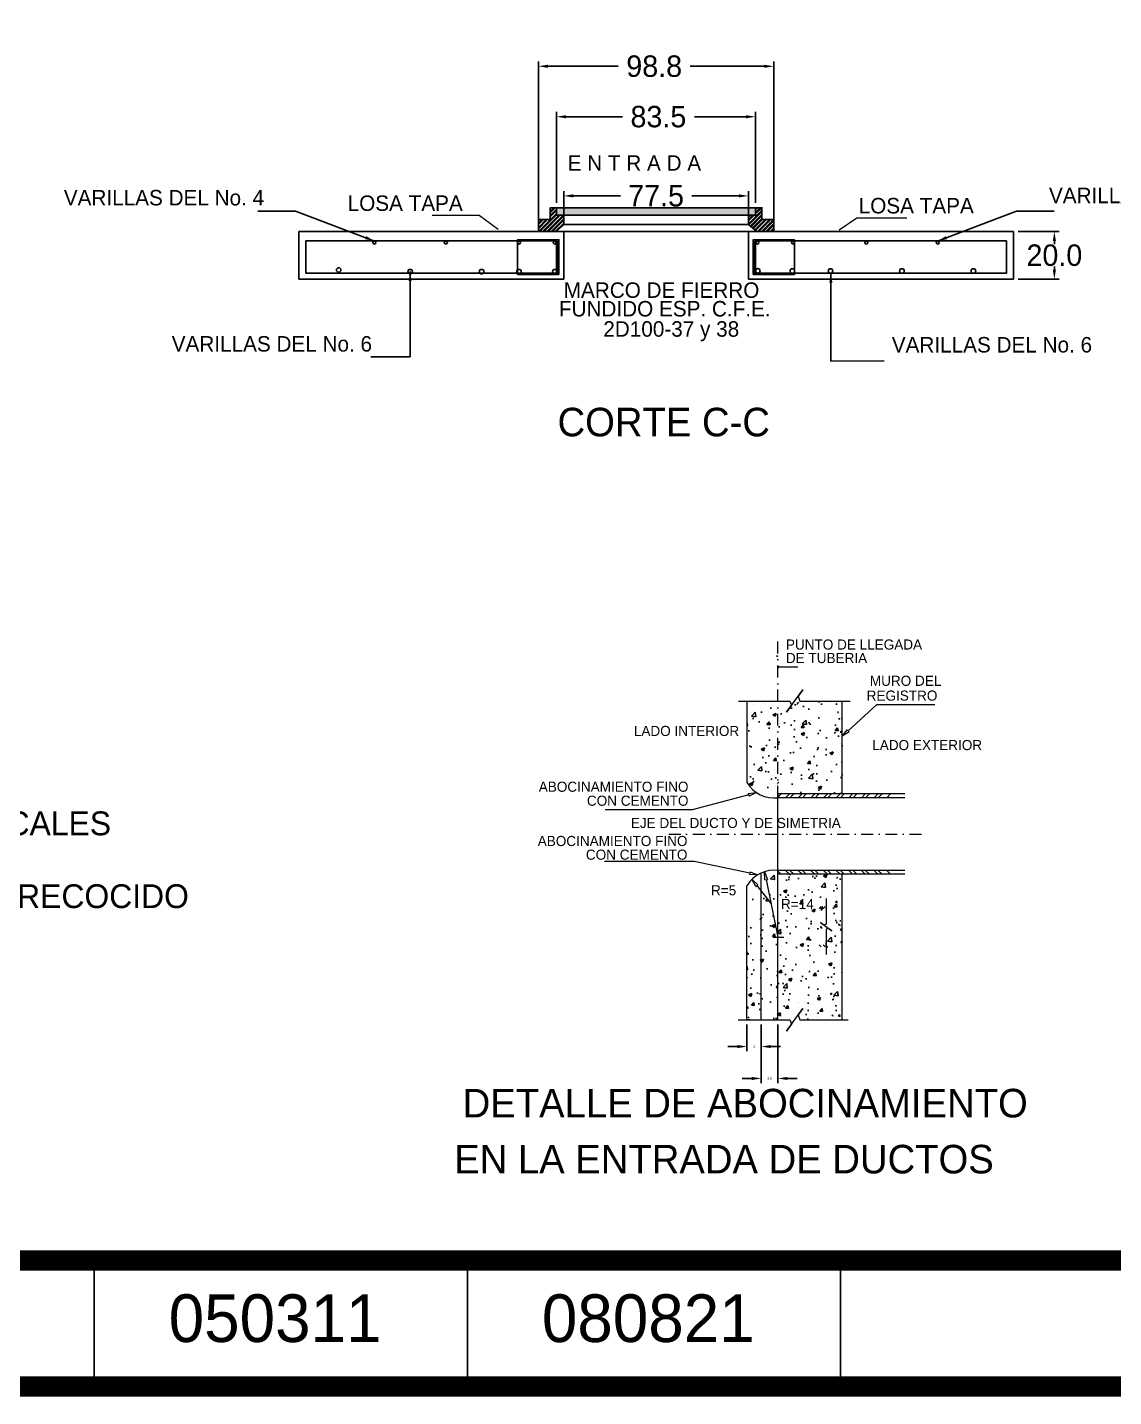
# Model space of a CAD drawing. Header units: centimetres. Extents: x 201 to 3483, y 96 to 2223.
# Drawn here: x 799 to 1254, y 96 to 671 of the extents above; entities that cross this region are included whole.
import ezdxf
from ezdxf.enums import TextEntityAlignment as Align

# ---------------------------------------------------------------- set-up
doc = ezdxf.new("R2010")
doc.units = ezdxf.units.CM
doc.header["$LTSCALE"] = 10
doc.header["$MEASUREMENT"] = 0
doc.linetypes.add('DASHDOT', pattern=[1, 0.5, -0.25, 0, -0.25])
doc.layers.get('0').update_dxf_attribs({"linetype": 'CONTINUOUS'})
doc.layers.get('DEFPOINTS').update_dxf_attribs({"color": 2, "linetype": 'CONTINUOUS'})
for name, color, linetype in [('concreto', 7, 'CONTINUOUS'), ('DIM', 7, 'CONTINUOUS'), ('EJES', 7, 'DASHDOT'), ('HATCH', 7, 'CONTINUOUS'), ('HERRAJE', 13, 'CONTINUOUS'), ('IND', 7, 'CONTINUOUS'), ('MARCO', 7, 'CONTINUOUS'), ('REGISTRO', 1, 'CONTINUOUS'), ('TAPA', 120, 'CONTINUOUS'), ('TEXTOS', 7, 'CONTINUOUS'), ('TUBO', 4, 'CONTINUOUS'), ('VARILLAS', 30, 'CONTINUOUS')]:
    doc.layers.add(name, color=color, linetype=linetype)
doc.styles.get("Standard").update_dxf_attribs({"font": ''})
doc.styles.get('Standard').set_extended_font_data('Zurich Ex BT')
doc.dimstyles.get("Standard").update_dxf_attribs({"dimtxt": 9, "dimasz": 4, "dimexe": 2, "dimexo": 2, "dimgap": 0.09, "dimtad": 0, "dimtih": 1, "dimtoh": 1, "dimdec": 1, "dimzin": 0, "dimdsep": 46, "dimtxsty": 'Standard', "dimcen": 0.09, "dimadec": 0, "dimazin": 0, "dimtfac": 1, "dimtdec": 1, "dimtofl": 0, "dimtmove": 0, "dimatfit": 3, "dimfxl": 0, "dimtolj": 1, "dimtzin": 0, "dimarcsym": 0})
pattern_1 = [(45, (335.7245, 442.6557), (-0.8838835, 0.8838835), []), (45, (335.7245, 443.2807), (-0.8838835, 0.8838835), [])]

# ---------------------------------------------------------------- blocks, each defined once
blk = doc.blocks.new('_ClosedBlank')
at = {"color": 0, "linetype": 'ByBlock', "lineweight": -2}
for p, q in [((-1, 0.17), (0, 0)), ((-1, 0.17), (-1, -0.17)), ((0, 0), (-1, -0.17))]:
    blk.add_line(p, q, dxfattribs=at)
blk = doc.blocks.new('*D113')
at = {"layer": 'DEFPOINTS', "color": 0}
for p in [(1100.56, 253.98), (1106.56, 253.98), (1106.56, 242.74)]:
    blk.add_point(p, dxfattribs=at)
at = {"layer": 'DIM', "color": 0, "lineweight": -2}
for p, q in [((1100.56, 251.98), (1100.56, 240.74)), ((1106.56, 251.98), (1106.56, 240.74)), ((1096.56, 242.74), (1092.56, 242.74)), ((1110.56, 242.74), (1114.56, 242.74))]:
    blk.add_line(p, q, dxfattribs=at)
at = {"layer": 'DIM', "color": 0}
for points in [[(1096.56, 243.41), (1096.56, 242.08), (1100.56, 242.74)], [(1110.56, 243.41), (1110.56, 242.08), (1106.56, 242.74)]]:
    blk.add_solid(points, dxfattribs=at)
at = {"layer": 'DIM', "color": 0, "insert": (1103.56, 242.74), "char_height": 1, "attachment_point": 5}
blk.add_mtext('\\A1;3', dxfattribs=at)
blk = doc.blocks.new('*D114')
at = {"layer": 'DEFPOINTS', "color": 0}
for p in [(1106.56, 253.98), (1113.56, 253.98), (1106.56, 229.34)]:
    blk.add_point(p, dxfattribs=at)
at = {"layer": 'DIM', "color": 0, "lineweight": -2}
for p, q in [((1106.56, 251.98), (1106.56, 227.34)), ((1113.56, 251.98), (1113.56, 227.34)), ((1102.56, 229.34), (1098.56, 229.34)), ((1117.56, 229.34), (1121.56, 229.34))]:
    blk.add_line(p, q, dxfattribs=at)
at = {"layer": 'DIM', "color": 0}
for points in [[(1102.56, 230), (1102.56, 228.67), (1106.56, 229.34)], [(1117.56, 230), (1117.56, 228.67), (1113.56, 229.34)]]:
    blk.add_solid(points, dxfattribs=at)
at = {"layer": 'DIM', "color": 0, "insert": (1110.06, 229.34), "char_height": 1, "attachment_point": 5}
blk.add_mtext('\\A1;3.5', dxfattribs=at)
blk = doc.blocks.new('*D115')
at = {"layer": 'DEFPOINTS', "color": 0}
for p in [(1212.41, 584.95), (1212.41, 564.95), (1229.57, 564.95)]:
    blk.add_point(p, dxfattribs=at)
at = {"layer": 'DIM', "color": 0, "lineweight": -2}
for p, q in [((1214.41, 584.95), (1231.57, 584.95)), ((1229.57, 580.95), (1229.57, 579.61)), ((1229.57, 568.95), (1229.57, 570.28)), ((1214.41, 564.95), (1231.57, 564.95))]:
    blk.add_line(p, q, dxfattribs=at)
at = {"layer": 'DIM', "color": 0}
for points in [[(1228.9, 580.95), (1230.23, 580.95), (1229.57, 584.95)], [(1228.9, 568.95), (1230.23, 568.95), (1229.57, 564.95)]]:
    blk.add_solid(points, dxfattribs=at)
at = {"layer": 'DIM', "color": 0, "insert": (1229.57, 574.95), "char_height": 9, "attachment_point": 5}
blk.add_mtext('\\A1;20.0', dxfattribs=at)
blk = doc.blocks.new('*D116')
at = {"layer": 'DEFPOINTS', "color": 0}
for p in [(1101.16, 599.91), (1023.66, 587.95), (1101.16, 587.95)]:
    blk.add_point(p, dxfattribs=at)
at = {"layer": 'DIM', "color": 0, "lineweight": -2}
for p, q in [((1023.66, 589.95), (1023.66, 601.91)), ((1027.66, 599.91), (1047.43, 599.91)), ((1097.16, 599.91), (1077.39, 599.91)), ((1101.16, 589.95), (1101.16, 601.91))]:
    blk.add_line(p, q, dxfattribs=at)
at = {"layer": 'DIM', "color": 0}
for points in [[(1027.66, 600.58), (1027.66, 599.24), (1023.66, 599.91)], [(1097.16, 600.58), (1097.16, 599.24), (1101.16, 599.91)]]:
    blk.add_solid(points, dxfattribs=at)
at = {"layer": 'DIM', "color": 0, "insert": (1062.41, 599.91), "char_height": 9, "attachment_point": 5}
blk.add_mtext('\\A1;77.5', dxfattribs=at)
blk = doc.blocks.new('*D117')
at = {"layer": 'DEFPOINTS', "color": 0}
for p in [(1104.16, 633.14), (1020.66, 594.95), (1104.16, 594.95)]:
    blk.add_point(p, dxfattribs=at)
at = {"layer": 'DIM', "color": 0, "lineweight": -2}
for p, q in [((1020.66, 596.95), (1020.66, 635.14)), ((1024.66, 633.14), (1048.27, 633.14)), ((1100.16, 633.14), (1078.5, 633.14)), ((1104.16, 596.95), (1104.16, 635.14))]:
    blk.add_line(p, q, dxfattribs=at)
at = {"layer": 'DIM', "color": 0}
for points in [[(1024.66, 633.81), (1024.66, 632.47), (1020.66, 633.14)], [(1100.16, 633.81), (1100.16, 632.47), (1104.16, 633.14)]]:
    blk.add_solid(points, dxfattribs=at)
at = {"layer": 'DIM', "color": 0, "insert": (1063.38, 633.14), "char_height": 9, "attachment_point": 5}
blk.add_mtext('\\A1;83.5', dxfattribs=at)
blk = doc.blocks.new('*D118')
at = {"layer": 'DEFPOINTS', "color": 0}
for p in [(1111.81, 654.32), (1013.01, 584.95), (1111.81, 584.95)]:
    blk.add_point(p, dxfattribs=at)
at = {"layer": 'DIM', "color": 0, "lineweight": -2}
for p, q in [((1013.01, 586.95), (1013.01, 656.32)), ((1111.81, 586.95), (1111.81, 656.32)), ((1017.01, 654.32), (1046.48, 654.32)), ((1107.81, 654.32), (1076.76, 654.32))]:
    blk.add_line(p, q, dxfattribs=at)
at = {"layer": 'DIM', "color": 0}
for points in [[(1017.01, 654.99), (1017.01, 653.66), (1013.01, 654.32)], [(1107.81, 654.99), (1107.81, 653.66), (1111.81, 654.32)]]:
    blk.add_solid(points, dxfattribs=at)
at = {"layer": 'DIM', "color": 0, "insert": (1061.62, 654.32), "char_height": 9, "attachment_point": 5}
blk.add_mtext('\\A1;98.8', dxfattribs=at)
blk = doc.blocks.new('Marco-Reg')
at = {"layer": 'MARCO', "linetype": 'Continuous'}
for p, q in [((826.56, 152.94), (826.56, 100)), ((983.2, 152.94), (983.2, 100)), ((1139.83, 152.94), (1139.83, 100))]:
    blk.add_line(p, q, dxfattribs=at)
at = {"layer": 'MARCO', "linetype": 'Continuous', "const_width": 8.49}
blk.add_lwpolyline([(3479.07, 100), (3479.07, 2218.66), (204.79, 2218.66), (204.79, 100)], close=True, dxfattribs=at)
blk.add_lwpolyline([(2711.55, 152.94), (204.79, 152.94)], dxfattribs=at)
at = {"layer": 'TEXTOS'}
blk.add_text('050311', height=20.019, dxfattribs=at).set_placement((902.5, 118.67), align=Align.CENTER)

msp = doc.modelspace()

# ---------------------------------------------------------------- hatches: boundary and pattern name
at = {"layer": 'concreto'}
h = msp.add_hatch(dxfattribs=at)
h.set_pattern_fill('AR-CONC', color=256, scale=2, style=0)
h.set_pattern_definition([(50, (-5073.129, -768.584), (14.345204, -1.255043), [1.5, -16.5]), (355, (-5073.129, -768.584), (-2.775027, 15.043843), [1.2, -13.2]), (100.4514, (-5071.934, -768.689), (11.570188, 13.78879), [1.274804, -14.022842]), (46.1842, (-5073.13, -764.584), (21.34482, -3.31038), [2.25, -24.75]), (96.6356, (-5071.35, -764.86), (18.693254, 19.48236), [1.912206, -21.03426]), (351.1842, (-5073.13, -764.584), (18.69324, 19.48237), [1.8, -19.8]), (21, (-5071.129, -765.584), (11.93814, -8.052378), [1.5, -16.5]), (326, (-5071.129, -765.584), (4.866307, 14.503), [1.2, -13.2]), (71.4514, (-5070.134, -766.255), (16.804453, 6.45061), [1.274804, -14.022842]), (37.5, (-5073.129, -768.584), (0.243197, 6.657877), [0, -13.04, 0, -13.4, 0, -13.25]), (7.5, (-5073.129, -768.584), (5.261391, 7.888234), [0, -7.64, 0, -12.74, 0, -5.05]), (327.5, (-5077.589, -768.584), (10.6764487, -0.4510974), [0, -5, 0, -15.6, 0, -20.7]), (317.5, (-5079.589, -768.584), (11.663723, 2.0021), [0, -6.5, 0, -10.36, 0, -14.7])])
h.paths.add_polyline_path([(1140.56, 315.1), (1113.56, 315.1), (1113.56, 253.98), (1118.51, 253.98), (1119.25, 252.15), (1122.03, 256.04), (1122.74, 253.98), (1140.56, 253.98), (1140.56, 273.59), (1140.2, 273.84), (1140.56, 273.98)])
h.paths.add_polyline_path([(1132.29, 301.6), (1132.4, 300.58), (1131.45, 300.73)], flags=0)
h.paths.add_polyline_path([(1137.73, 303.32), (1138.38, 303.27), (1138.25, 303.94)], flags=16)
h.paths.add_polyline_path([(1139.49, 256.14), (1139.61, 255.47), (1138.97, 255.52)], flags=16)
h.paths.add_polyline_path([(1113.56, 288.71), (1110.69, 302.64), (1106.56, 307.93), (1106.56, 253.98), (1113.56, 253.98), (1113.56, 263.15), (1113.13, 263.45), (1113.56, 263.61), (1113.56, 267.45), (1112.8, 267.57), (1113.56, 268.36)])
h.paths.add_polyline_path([(1100.56, 259.02), (1100.97, 259.51), (1101.1, 258.84), (1100.56, 258.88), (1100.56, 253.98), (1101.91, 253.98), (1106.56, 253.98), (1106.56, 307.93), (1104.72, 310.3), (1104.27, 309.95), (1102.63, 312.98, 0.061118), (1100.56, 310.42), (1100.56, 282.26), (1100.75, 282.46), (1100.86, 281.44), (1100.56, 281.48)])
h.paths.add_polyline_path([(1102.63, 312.98), (1105.16, 310.65), (1104.72, 310.3), (1106.56, 307.93), (1106.56, 315.64, 0.088567)])
h.paths.add_polyline_path([(1113.56, 315.1), (1113.56, 316.71, 0.106501), (1107.9, 316.15), (1109.14, 312.93), (1108.59, 312.82), (1113.56, 288.71)])
h.paths.add_polyline_path([(1113.56, 387.81), (1100.56, 387.81), (1100.56, 378.33), (1100.82, 378.6), (1100.94, 377.58), (1100.56, 377.64), (1100.56, 353.47, 0.289744), (1113.56, 347.19), (1113.56, 353.13), (1113.38, 353.14), (1113.56, 353.35)])
h.paths.add_polyline_path([(1113.56, 348.79), (1140.56, 348.79), (1140.56, 387.81), (1122.74, 387.81), (1122.03, 389.87), (1119.25, 385.98), (1118.51, 387.81), (1113.56, 387.81)])
h.paths.add_polyline_path([(1140.25, 375.3), (1140.37, 374.63), (1139.73, 374.68)], flags=16)
h.paths.add_polyline_path([(1113.79, 299.38), (1134.04, 299.38), (1134.04, 305.76), (1113.79, 305.76)], flags=24)
at = {"layer": 'HERRAJE'}
h = msp.add_hatch(dxfattribs=at)
h.set_pattern_fill('STEEL', color=256, scale=10, style=0)
h.set_pattern_definition(pattern_1)
h.paths.add_polyline_path([(1018.01, 589.95), (1013.01, 589.95), (1013.01, 584.95), (1020.16, 584.95), (1023.66, 587.95), (1023.66, 591.75), (1020.66, 591.75), (1020.66, 594.95), (1018.01, 594.95)])
h = msp.add_hatch(dxfattribs=at)
h.set_pattern_fill('STEEL', color=256, scale=10, style=0)
h.set_pattern_definition(pattern_1)
h.paths.add_polyline_path([(1106.81, 589.95), (1106.81, 594.95), (1104.16, 594.95), (1104.16, 591.75), (1101.16, 591.75), (1101.16, 587.95), (1104.66, 584.95), (1111.81, 584.95), (1111.81, 589.95)])
at = {"layer": 'TAPA'}
h = msp.add_hatch(dxfattribs=at)
h.set_pattern_fill('DOTS', color=256, scale=10, style=0)
h.set_pattern_definition([(0, (-666.55006, -1462.38124), (0.3125, 0.625), [0, -0.625])])
h.paths.add_polyline_path([(1020.66, 594.95), (1020.66, 591.75), (1023.66, 591.75), (1101.16, 591.75), (1104.16, 591.75), (1104.16, 594.95)])
at = {"layer": 'VARILLAS'}
h = msp.add_hatch(dxfattribs=at)
h.set_pattern_fill('AR-CONC', color=256, scale=60, style=0)
h.set_pattern_definition([(50, (-5073.13, -768.6), (430.356, -37.651), [45, -495]), (355, (-5073.13, -768.6), (-83.25, 451.315), [36, -396]), (100.4514, (-5037.27, -771.72), (347.106, 413.664), [38.244, -420.685]), (46.184, (-5073.13, -648.6), (640.345, -99.31), [67.5, -742.5]), (96.636, (-5019.77, -656.86), (560.8, 584.47), [57.366, -631.03]), (351.184, (-5073.1, -648.6), (560.8, 584.47), [54, -594]), (21, (-5013.13, -678.6), (358.144, -241.571), [45, -495]), (326, (-5013.13, -678.6), (145.99, 435.09), [36, -396]), (71.4514, (-4983.3, -698.7), (504.134, 193.518), [38.244, -420.685]), (37.5, (-5073.13, -768.58), (7.296, 199.7363), [0, -391.2, 0, -402, 0, -397.5]), (7.5, (-5073.13, -768.58), (157.842, 236.647), [0, -229.2, 0, -382.2, 0, -151.5]), (327.5, (-5206.93, -768.58), (320.2935, -13.533), [0, -150, 0, -468, 0, -621]), (317.5, (-5266.93, -768.58), (349.912, 60.063), [0, -195, 0, -310.8, 0, -441])])
edge = h.paths.add_edge_path()
edge.add_line((1100.56, 253.98), (1100.56, 310.42))
edge.add_line((1113.13, 263.45), (1113.56, 263.15))
edge.add_line((1113.56, 263.15), (1113.66, 263.09))
edge.add_line((1100.56, 271.92), (1100.84, 271.73))
edge.add_line((1113.13, 263.45), (1113.56, 263.61))
edge.add_line((1112.8, 267.57), (1113.56, 267.45))
edge.add_line((1112.8, 267.57), (1113.56, 268.36))
edge.add_line((1113.56, 268.36), (1113.63, 268.44))
edge.add_line((1140.56, 253.98), (1140.56, 315.1))
edge.add_line((1113.56, 253.98), (1113.56, 315.1))
edge.add_line((1106.56, 253.98), (1106.56, 315.64))
edge.add_line((1122.74, 253.98), (1143.05, 253.98))
edge.add_line((1117.18, 249.24), (1123.95, 258.72))
edge.add_line((1096.92, 253.98), (1118.51, 253.98))
edge.add_line((1118.51, 253.98), (1119.25, 252.15))
edge.add_line((1122.03, 256.04), (1122.74, 253.98))
edge.add_arc((1112.03, 303.29), 13.5, 83.47701, 148.11142)
edge.add_line((1118.56, 314.75), (1118.9, 315.1))
edge.add_line((1166.87, 315.1), (1113.56, 315.1))
edge.add_line((1113.56, 315.1), (1113.56, 316.71))
edge.add_line((1100.56, 387.81), (1100.56, 353.47))
edge.add_arc((1112.03, 360.6), 13.5, 211.88858, 276.52299)
edge.add_line((1140.56, 348.79), (1140.56, 387.81))
edge.add_line((1122.74, 387.81), (1143.83, 387.81))
edge.add_line((1117.18, 383.07), (1123.95, 392.55))
edge.add_line((1122.03, 389.87), (1122.74, 387.81))
edge.add_line((1118.51, 387.81), (1119.25, 385.98))
edge.add_line((1097.06, 387.81), (1118.51, 387.81))
edge.add_line((1166.87, 348.79), (1113.56, 348.79))
edge.add_line((1113.56, 347.19), (1113.56, 413.67))

# ---------------------------------------------------------------- linework, layer by layer
at = {"layer": 'DEFPOINTS', "lineweight": 5}
for p in [(1100.56, 256.77), (1100.56, 253.98), (1106.56, 256.77), (1106.56, 255.19), (1113.56, 255.19), (1113.56, 255.19), (1140.56, 253.98)]:
    msp.add_point(p, dxfattribs=at)
at = {"layer": 'EJES', "lineweight": 5}
for p, q in [((1113.56, 347.19), (1113.56, 413.67)), ((1067.74, 331.95), (1175.76, 331.95))]:
    msp.add_line(p, q, dxfattribs=at)
at = {"layer": 'HATCH', "lineweight": 5}
for p, q in [((1102.19, 386.36), (1102.19, 386.36)), ((1103.1, 386.21), (1103.1, 386.21)), ((1107.17, 386.74), (1107.17, 386.74)), ((1107.71, 387.12), (1107.71, 387.12)), ((1113.11, 385.35), (1113.11, 385.35)), ((1113.13, 387.81), (1113.13, 387.81)), ((1113.95, 387.64), (1113.95, 387.64)), ((1119.37, 386.42), (1119.37, 386.42)), ((1121.48, 386.41), (1122.32, 387.28)), ((1125.64, 387.5), (1125.64, 387.5)), ((1126.78, 387.8), (1126.78, 387.8)), ((1132.52, 387.56), (1132.52, 387.56)), ((1135.1, 387.29), (1135.1, 387.29)), ((1138.2, 386.96), (1138.2, 386.96)), ((1138.25, 387.32), (1138.25, 387.32)), ((1100.58, 383.2), (1100.58, 383.2)), ((1102.06, 382.79), (1102.06, 382.79)), ((1112.87, 380.66), (1112.87, 380.66)), ((1113, 384.23), (1113, 384.23)), ((1113.81, 383.75), (1113.81, 383.75)), ((1116.65, 384.03), (1116.65, 384.03)), ((1117.88, 384.29), (1117.88, 384.29)), ((1118.58, 385.04), (1118.58, 385.04)), ((1138.88, 382.71), (1138.76, 383.38)), ((1139.58, 383.06), (1139.58, 383.06)), ((1140.29, 380.88), (1140.29, 380.88)), ((1140.35, 380.89), (1140.35, 380.89)), ((1140.48, 384.47), (1140.48, 384.47)), ((1100.56, 378.33), (1100.82, 378.6)), ((1100.56, 377.64), (1100.94, 377.58)), ((1100.94, 377.58), (1100.82, 378.6)), ((1112.67, 378.94), (1112.67, 378.94)), ((1112.74, 377.08), (1112.74, 377.08)), ((1114.56, 378.54), (1114.56, 378.54)), ((1139.31, 379.38), (1139.31, 379.38)), ((1139.73, 374.68), (1140.25, 375.3)), ((1139.73, 374.68), (1140.37, 374.63)), ((1139.75, 376.13), (1139.75, 376.13)), ((1140.09, 373.74), (1140.09, 373.74)), ((1140.22, 377.32), (1140.22, 377.32)), ((1140.37, 374.63), (1140.25, 375.3)), ((1100.95, 373.57), (1100.95, 373.57)), ((1112.42, 373.08), (1112.42, 373.08)), ((1112.48, 369.93), (1112.48, 369.93)), ((1112.61, 373.51), (1112.61, 373.51)), ((1113.08, 371.75), (1113.08, 371.75)), ((1113.36, 368.24), (1113.36, 368.24)), ((1139.96, 370.17), (1139.96, 370.17)), ((1140.44, 371.8), (1140.44, 371.8)), ((1112.59, 366.15), (1112.59, 366.15)), ((1112.63, 365.34), (1112.63, 365.34)), ((1113.23, 364.36), (1113.23, 364.36)), ((1138.99, 366.38), (1138.99, 366.38)), ((1139.83, 366.59), (1139.83, 366.59)), ((1140.26, 367.28), (1140.26, 367.28)), ((1140.3, 367.92), (1140.3, 367.92)), ((1100.93, 358.87), (1100.93, 358.87)), ((1112.09, 359.2), (1112.09, 359.2)), ((1113.05, 358.15), (1113.05, 358.15)), ((1113.92, 361.89), (1113.92, 361.89)), ((1101.02, 354.18), (1101.02, 354.18)), ((1103.96, 351.19), (1103.96, 351.19)), ((1111.83, 356.4), (1111.83, 356.4)), ((1111.96, 355.63), (1111.96, 355.63)), ((1112.6, 351.74), (1112.6, 351.74)), ((1113.38, 353.14), (1113.56, 353.35)), ((1113.38, 353.14), (1113.56, 353.13)), ((1113.56, 353.35), (1113.9, 353.76)), ((1140.23, 353.68), (1140.23, 353.68)), ((1140.5, 355.19), (1140.5, 355.19)), ((1108.91, 348.31), (1108.91, 348.31)), ((1111.7, 348.48), (1111.7, 348.48)), ((1115.18, 349.38), (1115.18, 349.38)), ((1115.46, 349.19), (1115.46, 349.19)), ((1117.27, 349.28), (1117.27, 349.28)), ((1138.07, 348.85), (1138.07, 348.85)), ((1110.52, 316.3), (1110.52, 316.3)), ((1102.92, 310.93), (1102.92, 310.93)), ((1103.57, 312.85), (1103.57, 312.85)), ((1104.97, 312.04), (1104.97, 312.04)), ((1106.39, 312.13), (1106.39, 312.13)), ((1107.64, 313.39), (1107.64, 313.39)), ((1108.65, 310.68), (1108.65, 310.68)), ((1110.39, 312.72), (1110.39, 312.72)), ((1112.12, 311.89), (1112.12, 311.89)), ((1112.51, 310.94), (1112.51, 310.94)), ((1113.56, 313.93), (1113.65, 314.04)), ((1118.56, 314.75), (1118.9, 315.1)), ((1126.91, 314.97), (1126.91, 314.97)), ((1131.3, 314.16), (1131.3, 314.16)), ((1138.36, 313.28), (1138.58, 313.93)), ((1138.68, 313.61), (1138.68, 313.61)), ((1140.14, 312.88), (1140.14, 312.88)), ((1100.75, 308.61), (1100.75, 308.61)), ((1104.82, 309.15), (1104.82, 309.15)), ((1104.83, 308.46), (1104.83, 308.46)), ((1106.24, 309.86), (1106.24, 309.86)), ((1108.77, 305.81), (1108.77, 305.81)), ((1108.82, 307.5), (1108.82, 307.5)), ((1109.98, 306.43), (1109.98, 306.43)), ((1110.13, 305.57), (1110.13, 305.57)), ((1110.26, 309.15), (1110.26, 309.15)), ((1111.46, 306.16), (1111.46, 306.16)), ((1111.6, 310.04), (1111.6, 310.04)), ((1121.45, 305.94), (1121.45, 305.94)), ((1125.45, 305.9), (1125.45, 305.9)), ((1133.03, 305.14), (1133.03, 305.14)), ((1137.61, 305.81), (1137.61, 305.81)), ((1138.54, 309.73), (1138.54, 309.73)), ((1138.65, 305.21), (1138.65, 305.21)), ((1139.78, 306.03), (1139.78, 306.03)), ((1105.95, 301.57), (1105.95, 301.57)), ((1106.66, 302.67), (1106.66, 302.67)), ((1107.89, 300.94), (1107.89, 300.94)), ((1108.64, 301.93), (1108.64, 301.93)), ((1110, 302), (1110, 302)), ((1112.7, 302.46), (1112.7, 302.46)), ((1112.92, 303.75), (1112.92, 303.75)), ((1113.62, 300.7), (1113.62, 300.7)), ((1119.36, 300.45), (1119.36, 300.45)), ((1120.96, 299.98), (1120.96, 299.98)), ((1123.42, 300.01), (1123.42, 300.01)), ((1125.09, 300.21), (1125.09, 300.21)), ((1126.39, 300.67), (1126.39, 300.67)), ((1130.2, 300.9), (1130.2, 300.9)), ((1130.82, 299.97), (1130.82, 299.97)), ((1131.27, 300.56), (1131.27, 300.56)), ((1131.45, 300.73), (1132.29, 301.6)), ((1131.45, 300.73), (1132.4, 300.58)), ((1131.96, 301.48), (1131.96, 301.48)), ((1132.4, 300.58), (1132.29, 301.6)), ((1132.89, 301.25), (1132.89, 301.25)), ((1136.56, 299.73), (1136.56, 299.73)), ((1136.96, 301.79), (1136.96, 301.79)), ((1137.48, 302.23), (1137.48, 302.23)), ((1137.53, 301.64), (1137.53, 301.64)), ((1137.73, 303.32), (1138.25, 303.94)), ((1137.73, 303.32), (1138.38, 303.27)), ((1138.38, 303.27), (1138.25, 303.94)), ((1140.1, 299.28), (1140.1, 299.28)), ((1105.75, 295.48), (1105.75, 295.48)), ((1105.81, 297.69), (1105.81, 297.69)), ((1106.21, 296.26), (1106.21, 296.26)), ((1107.05, 293.99), (1107.05, 293.99)), ((1111.49, 295.24), (1111.49, 295.24)), ((1112.48, 297.34), (1112.48, 297.34)), ((1113.84, 294.88), (1113.84, 294.88)), ((1139.55, 293.38), (1139.77, 294.03)), ((1139.87, 295.19), (1139.74, 295.86)), ((1140.15, 294.02), (1140.15, 294.02)), ((1106.62, 289.07), (1106.62, 289.07)), ((1111.01, 290.65), (1111.01, 290.65)), ((1111.66, 288.3), (1111.66, 288.3)), ((1112.89, 290.15), (1112.89, 290.15)), ((1113.7, 291), (1113.7, 291)), ((1115.05, 288.5), (1115.05, 288.5)), ((1115.13, 289.51), (1115.13, 289.51)), ((1117.39, 288.06), (1117.39, 288.06)), ((1100.56, 282.26), (1100.75, 282.46)), ((1100.86, 281.44), (1100.75, 282.46)), ((1112.99, 284.05), (1112.99, 284.05)), ((1114.92, 284.93), (1114.92, 284.93)), ((1114.94, 287.3), (1114.94, 287.3)), ((1140.07, 285.68), (1140.07, 285.68)), ((1140.33, 287.09), (1140.33, 287.09)), ((1100.56, 281.48), (1100.86, 281.44)), ((1113.17, 277.11), (1113.17, 277.11)), ((1139.57, 277.35), (1139.57, 277.35)), ((1140.33, 279.05), (1140.33, 279.05)), ((1100.56, 271.92), (1100.84, 271.73)), ((1106.47, 274.59), (1106.47, 274.59)), ((1106.59, 275.47), (1106.59, 275.47)), ((1113.11, 271.6), (1113.11, 271.6)), ((1113.25, 275.48), (1113.25, 275.48)), ((1113.52, 273.65), (1113.4, 274.32)), ((1140.04, 272.08), (1140.04, 272.08)), ((1140.2, 273.84), (1140.56, 273.98)), ((1140.2, 273.84), (1140.56, 273.59)), ((1100.81, 266.12), (1100.81, 266.12)), ((1100.94, 267.85), (1100.94, 267.85)), ((1106.67, 267.61), (1106.67, 267.61)), ((1108.82, 269.82), (1108.82, 269.82)), ((1112.8, 267.57), (1113.56, 268.36)), ((1112.8, 267.57), (1113.56, 267.45)), ((1113.56, 268.36), (1113.63, 268.44)), ((1100.56, 259.02), (1100.97, 259.51)), ((1100.56, 258.88), (1101.09, 258.84)), ((1101.1, 258.84), (1100.97, 259.51)), ((1106.56, 261.87), (1106.56, 261.87)), ((1112.82, 262.94), (1112.82, 262.94)), ((1113.13, 263.45), (1113.56, 263.61)), ((1113.13, 263.45), (1113.56, 263.15)), ((1113.56, 263.15), (1113.66, 263.09)), ((1121.74, 261.42), (1121.74, 261.42)), ((1122.24, 261.21), (1122.24, 261.21)), ((1124.95, 261.34), (1124.95, 261.34)), ((1138.94, 260.7), (1138.94, 260.7)), ((1139.74, 259.65), (1139.74, 259.65)), ((1112.66, 256.09), (1112.66, 256.09)), ((1114.95, 254.18), (1114.95, 254.18)), ((1119.26, 253.5), (1119.26, 253.5)), ((1121.22, 255.25), (1121.22, 255.25)), ((1124.69, 254.19), (1124.69, 254.19)), ((1124.82, 257.77), (1124.82, 257.77)), ((1124.91, 258.69), (1124.91, 258.69)), ((1126.06, 253.99), (1126.06, 253.99)), ((1130.13, 254.52), (1130.13, 254.52)), ((1130.27, 255), (1130.27, 255)), ((1131.11, 255.45), (1131.11, 255.45)), ((1133.38, 254.01), (1133.38, 254.01)), ((1135.78, 255.75), (1135.78, 255.75)), ((1136.85, 255.21), (1136.85, 255.21)), ((1136.91, 255.41), (1136.91, 255.41)), ((1138.97, 255.52), (1139.49, 256.14)), ((1138.97, 255.52), (1139.61, 255.47)), ((1139.61, 255.47), (1139.49, 256.14)), ((1139.6, 255.77), (1139.6, 255.77)), ((1140.01, 258.48), (1140.01, 258.48))]:
    msp.add_line(p, q, dxfattribs=at)
at = {"layer": 'HERRAJE'}
for p, q in [((1020.66, 594.95), (1104.16, 594.95)), ((1023.66, 591.75), (1101.16, 591.75)), ((1101.16, 587.95), (1023.66, 587.95)), ((1020.16, 584.95), (1104.66, 584.95))]:
    msp.add_line(p, q, dxfattribs=at)
for points in [[(1013.01, 589.95), (1018.01, 589.95), (1018.01, 594.95), (1020.66, 594.95), (1020.66, 591.75), (1023.66, 591.75), (1023.66, 587.95), (1020.16, 584.95), (1013.01, 584.95)], [(1104.16, 594.95), (1104.16, 591.75), (1101.16, 591.75), (1101.16, 587.95), (1104.66, 584.95), (1111.81, 584.95), (1111.81, 589.95), (1106.81, 589.95), (1106.81, 594.95)]]:
    msp.add_lwpolyline(points, close=True, dxfattribs=at)
at = {"layer": 'IND', "lineweight": 5}
msp.add_line((1113.56, 316.71), (1113.56, 347.19), dxfattribs=at)
for points in [[(1143.06, 375.32), (1155, 386.3), (1179.45, 386.3)], [(1101.27, 348.47), (1077.56, 342.06), (1041.07, 342.06)], [(1101.71, 315.54), (1078.4, 320.44), (1040.8, 320.44)]]:
    msp.add_lwpolyline(points, dxfattribs=at)
at = {"layer": 'REGISTRO'}
for p, q in [((912.41, 584.95), (1212.41, 584.95)), ((912.41, 584.95), (912.41, 564.95)), ((1212.41, 584.95), (1212.41, 564.95)), ((942.41, 564.95), (912.41, 564.95)), ((1212.41, 564.95), (1101.16, 564.95)), ((1113.56, 347.5), (1114.85, 348.79)), ((1116.78, 347.19), (1118.39, 348.79)), ((1118.55, 347.19), (1120.16, 348.79)), ((1122.08, 347.19), (1123.69, 348.79)), ((1123.85, 347.19), (1125.46, 348.79)), ((1127.39, 347.19), (1129, 348.79)), ((1129.16, 347.19), (1130.76, 348.79)), ((1132.69, 347.19), (1134.3, 348.79)), ((1134.46, 347.19), (1136.07, 348.79)), ((1137.99, 347.19), (1139.6, 348.79)), ((1139.76, 347.19), (1141.37, 348.79)), ((1143.3, 347.19), (1144.91, 348.79)), ((1145.07, 347.19), (1146.67, 348.79)), ((1148.6, 347.19), (1150.21, 348.79)), ((1150.37, 347.19), (1151.98, 348.79)), ((1153.9, 347.19), (1155.51, 348.79)), ((1155.67, 347.19), (1157.28, 348.79)), ((1159.21, 347.19), (1160.82, 348.79)), ((1113.56, 316.39), (1114.85, 315.1)), ((1116.78, 316.71), (1118.39, 315.1)), ((1118.55, 316.71), (1120.16, 315.1)), ((1122.08, 316.71), (1123.69, 315.1)), ((1123.85, 316.71), (1125.46, 315.1)), ((1127.39, 316.71), (1129, 315.1)), ((1129.16, 316.71), (1130.76, 315.1)), ((1132.69, 316.71), (1134.3, 315.1)), ((1134.46, 316.71), (1136.07, 315.1)), ((1137.99, 316.71), (1139.6, 315.1)), ((1139.76, 316.71), (1141.37, 315.1)), ((1143.3, 316.71), (1144.91, 315.1)), ((1145.07, 316.71), (1146.67, 315.1)), ((1148.6, 316.71), (1150.21, 315.1)), ((1150.37, 316.71), (1151.98, 315.1)), ((1153.9, 316.71), (1155.51, 315.1)), ((1155.67, 316.71), (1157.28, 315.1)), ((1159.21, 316.71), (1160.82, 315.1)), ((1130.83, 300.69), (1131.63, 301.5)), ((1132.6, 300.69), (1133.4, 301.5)), ((1133.48, 300.69), (1133.78, 300.99)), ((1130.83, 285.45), (1131.63, 284.65)), ((1132.6, 285.45), (1133.4, 284.65)), ((1133.48, 285.45), (1133.78, 285.16))]:
    msp.add_line(p, q, dxfattribs=at)
at = {"layer": 'REGISTRO', "lineweight": 5}
for p, q in [((1117.18, 383.07), (1123.95, 392.55)), ((1097.06, 387.81), (1118.51, 387.81)), ((1100.56, 387.81), (1100.56, 353.47)), ((1118.51, 387.81), (1119.25, 385.98)), ((1122.03, 389.87), (1122.74, 387.81)), ((1122.74, 387.81), (1143.83, 387.81)), ((1140.56, 348.79), (1140.56, 387.81)), ((1166.87, 348.79), (1113.56, 348.79)), ((1166.87, 347.19), (1113.56, 347.19)), ((1166.87, 316.71), (1113.56, 316.71)), ((1106.56, 253.98), (1106.56, 315.64)), ((1166.87, 315.1), (1113.56, 315.1)), ((1113.56, 253.98), (1113.56, 315.1)), ((1140.56, 253.98), (1140.56, 315.1)), ((1100.56, 253.98), (1100.56, 310.42)), ((1140.19, 275.17), (1140.19, 275.17)), ((1117.18, 249.24), (1123.95, 258.72)), ((1123.95, 258.72), (1122.03, 256.04)), ((1096.92, 253.98), (1118.51, 253.98)), ((1118.51, 253.98), (1119.25, 252.15)), ((1122.03, 256.04), (1122.74, 253.98)), ((1122.74, 253.98), (1143.05, 253.98))]:
    msp.add_line(p, q, dxfattribs=at)
at = {"layer": 'REGISTRO'}
msp.add_lwpolyline([(942.41, 564.95), (1023.64, 564.95)], dxfattribs=at)
at = {"layer": 'REGISTRO', "lineweight": 5}
for centre, start, end in [((1112.03, 360.6), 211.88858, 276.52299), ((1112.03, 303.29), 83.47701, 148.11142)]:
    msp.add_arc(centre, 13.5, start, end, dxfattribs=at)
at = {"layer": 'TEXTOS', "lineweight": 5}
for p, q in [((1121.95, 402.08), (1113.73, 402.08)), ((1123.95, 392.55), (1122.03, 389.87)), ((1119.25, 385.98), (1117.18, 383.07)), ((1133.78, 304.83), (1133.78, 294.1)), ((1132.86, 293.73), (1131.41, 294.76)), ((1131.41, 294.76), (1136.14, 291.38)), ((1133.78, 294.1), (1132.86, 293.73)), ((1111.5, 288.71), (1116.05, 288.71)), ((1134.8, 292.34), (1133.78, 291.98)), ((1133.78, 291.98), (1133.78, 281.44)), ((1136.14, 291.38), (1134.8, 292.34)), ((1119.25, 252.15), (1117.18, 249.24))]:
    msp.add_line(p, q, dxfattribs=at)
at = {"layer": 'TEXTOS'}
msp.add_line((1100.56, 253.98), (1101.91, 253.98), dxfattribs=at)
at = {"layer": 'TEXTOS', "lineweight": 5}
for points in [[(996.13, 585.73), (988.22, 591.69), (968.38, 591.69)], [(1139.21, 585.61), (1146.72, 590.64), (1167.6, 590.64)], [(1108.59, 312.82), (1113.56, 288.71)], [(1104.72, 310.3), (1110.69, 302.64)]]:
    msp.add_lwpolyline(points, dxfattribs=at)
for start, end in [(0, 180), (180, 0)]:
    msp.add_arc((1113.73, 402.08), 0.25, start, end, dxfattribs=at)
at = {"layer": 'TUBO', "lineweight": 5}
for p, q in [((1113.56, 348.79), (1113.56, 347.19)), ((1113.56, 315.1), (1113.56, 316.71))]:
    msp.add_line(p, q, dxfattribs=at)
at = {"layer": 'VARILLAS'}
for p, q in [((1023.64, 584.95), (1023.64, 564.95)), ((1101.16, 584.95), (1101.16, 564.95)), ((1120.56, 580.98), (1120.56, 581.48)), ((1020.43, 566.95), (1020.93, 566.95)), ((1023.64, 564.95), (1021.14, 564.95))]:
    msp.add_line(p, q, dxfattribs=at)
for points in [[(1021.14, 580.92), (1021.14, 567.45), (1020.41, 567.45), (915.41, 567.45), (915.41, 580.98)], [(1020.64, 567.45), (1020.64, 580.98), (915.41, 580.98)], [(1021.66, 566.95), (1004.25, 566.95), (1004.25, 580.98), (1004.25, 581.48), (1021.66, 581.48), (1021.66, 566.95)], [(1120.56, 580.98), (1120.56, 566.95), (1103.16, 566.95), (1103.16, 581.48), (1120.56, 581.48)], [(1209.41, 580.98), (1209.41, 567.45), (1103.68, 567.45), (1103.68, 580.92)], [(1209.41, 580.98), (1104.18, 580.98), (1104.18, 567.45)]]:
    msp.add_lwpolyline(points, dxfattribs=at)
for centre, radius in [((944.17, 580.33), 0.635), ((974.17, 580.33), 0.635), ((1004.9, 580.33), 0.635), ((1019.9, 580.33), 0.635), ((1104.91, 580.33), 0.635), ((1119.91, 580.33), 0.635), ((1150.64, 580.33), 0.635), ((1180.64, 580.33), 0.635), ((929.18, 568.8), 0.95), ((1105.12, 568.41), 0.95), ((1119.6, 568.4), 0.95), ((1135.59, 568.4), 0.95), ((1165.59, 568.4), 0.95), ((1195.59, 568.4), 0.95), ((959.17, 568.12), 0.95), ((989.17, 568.12), 0.95), ((1004.9, 568.12), 0.95), ((1019.9, 568.12), 0.95)]:
    msp.add_circle(centre, radius, dxfattribs=at)

# ---------------------------------------------------------------- block references
at = {"layer": 'DIM'}
msp.add_blockref('Marco-Reg', (0, 0), dxfattribs=at)
at = {"layer": 'IND', "lineweight": 5, "yscale": 3.400569064215233, "zscale": 3.400569064209993}
for p, xscale, rotation in [((1140.56, 373.02), 3.40056906417716, 222.6014953980237), ((1104.55, 349.36), 3.400569064200636, 15.14250282571705), ((1105.04, 314.84), 3.40056906428631, 348.1258467878341)]:
    msp.add_blockref('_ClosedBlank', p, dxfattribs=dict(at, xscale=xscale, rotation=rotation))
at = {"layer": 'TEXTOS', "lineweight": 5, "yscale": 3.400569064215233, "zscale": 3.400569064209993}
for p, xscale, rotation in [((1107.9, 316.15), 3.400569064204863, 101.6557800386528), ((1102.63, 312.98), 3.400569064268743, 127.9387935556718)]:
    msp.add_blockref('_ClosedBlank', p, dxfattribs=dict(at, xscale=xscale, rotation=rotation))

# ---------------------------------------------------------------- texts
at = {"layer": 'TEXTOS', "lineweight": 5}
for s, height, p in [('E N T R A D A', 6.5, (1025.28, 610.5)), ('LOSA TAPA', 6.5, (932.96, 593.6)), ('LOSA TAPA', 6.5, (1147.44, 592.55)), ('PUNTO DE LLEGADA', 4.2507, (1116.89, 409.41)), ('DE TUBERIA', 4.251, (1116.89, 403.74)), ('AMARRE ENTRE VARILLAS VERTICALES', 10, (572.83, 331.45)), ('EJE DEL DUCTO Y DE SIMETRIA', 4.2507, (1051.81, 334.49)), ('Y HORIZONTALES CON ALAMBRE RECOCIDO', 10, (572.83, 300.87)), ('R=5', 4.251, (1085.46, 306.21)), ('R=14', 4.251, (1114.85, 300.45)), ('DETALLE DE ABOCINAMIENTO', 12, (981.23, 212.98)), ('EN LA ENTRADA DE DUCTOS', 12, (977.67, 189.46))]:
    msp.add_text(s, height=height, dxfattribs=at).set_placement(p)
for s, p in [(' VARILLAS DEL No. 4', (854.66, 599.16)), (' VARILLAS DEL No. 4', (1268.12, 600.09)), (' VARILLAS DEL No. 6', (899.95, 537.78)), (' VARILLAS DEL No. 6', (1202.16, 537.4))]:
    msp.add_text(s, height=6.5, dxfattribs=at).set_placement(p, align=Align.MIDDLE_CENTER)
for s, height, p in [('MARCO DE FIERRO', 6.5, (1064.7, 557.09)), ('FUNDIDO ESP. C.F.E.', 6.5, (1066.05, 549.28)), ('2D100-37 y 38', 6.5, (1068.77, 540.79)), ('CORTE C-C', 12, (1065.62, 498.95, -9.89))]:
    msp.add_text(s, height=height, dxfattribs=at).set_placement(p, align=Align.CENTER)
for s, height, p in [('MURO DEL', 4.251, (1182.14, 394.19)), ('REGISTRO', 4.251, (1180.48, 387.97)), ('LADO INTERIOR', 4.2507, (1097.29, 373.13)), ('LADO EXTERIOR', 4.2507, (1199.25, 367.2)), ('ABOCINAMIENTO FINO', 4.2507, (1076.01, 349.7)), ('CON CEMENTO', 4.2507, (1076.01, 343.83)), ('ABOCINAMIENTO FINO', 4.2507, (1075.58, 326.92)), ('CON CEMENTO', 4.2507, (1075.58, 321.18))]:
    msp.add_text(s, height=height, dxfattribs=at).set_placement(p, align=Align.RIGHT)
at = {"layer": 'TEXTOS'}
msp.add_text('080821', height=20.019, dxfattribs=at).set_placement((1059.13, 118.67), align=Align.CENTER)

# ---------------------------------------------------------------- dimensions: what is measured, and where the dimension line sits
at = {"layer": 'DIM'}
dim = msp.add_linear_dim(base=(1111.81, 654.32), p1=(1013.01, 584.95), p2=(1111.81, 584.95), dimstyle='Standard', dxfattribs=at)
dim.commit()
dim.dimension.update_dxf_attribs({"geometry": '*D118', "text_midpoint": (1061.62, 654.32), "dimtype": 160})
at = {"layer": 'DIM', "color": 1}
dim = msp.add_linear_dim(base=(1104.16, 633.14), p1=(1020.66, 594.95), p2=(1104.16, 594.95), dimstyle='Standard', dxfattribs=at)
dim.commit()
dim.dimension.update_dxf_attribs({"geometry": '*D117', "text_midpoint": (1063.38, 633.14), "dimtype": 160})
at = {"layer": 'DIM'}
dim = msp.add_linear_dim(base=(1101.16, 599.91), p1=(1023.66, 587.95), p2=(1101.16, 587.95), dimstyle='Standard', dxfattribs=at)
dim.commit()
dim.dimension.update_dxf_attribs({"geometry": '*D116', "text_midpoint": (1062.41, 599.91)})
dim = msp.add_linear_dim(base=(1229.57, 564.95), p1=(1212.41, 584.95), p2=(1212.41, 564.95), angle=90, dimstyle='Standard', dxfattribs=at)
dim.commit()
dim.dimension.update_dxf_attribs({"geometry": '*D115', "text_midpoint": (1229.57, 574.95)})
for base, p1, text, picture, middle in [((1106.56, 242.74), (1100.56, 253.98), '3', '*D113', (1103.56, 242.74)), ((1106.56, 229.34), (1113.56, 253.98), '3.5', '*D114', (1110.06, 229.34))]:
    dim = msp.add_linear_dim(base=base, p1=p1, p2=(1106.56, 253.98), text=text, dimstyle='Standard', override={"dimtxt": 1}, dxfattribs=at)
    dim.commit()
    dim.dimension.update_dxf_attribs({"geometry": picture, "text_midpoint": middle})

# ---------------------------------------------------------------- leaders
at = {"layer": 'TEXTOS'}
for points in [[(944.28, 580.95), (911.13, 593.48), (895.32, 593.48)], [(1180.54, 580.95), (1213.69, 593.48), (1229.49, 593.48)], [(959.17, 568.12), (959.17, 532.37), (942.75, 532.37)], [(1135.76, 567.47), (1135.76, 530.55), (1158.2, 530.67)]]:
    msp.add_leader(points, dimstyle='Standard', override={"dimgap": 0.09, "dimtad": 0}, dxfattribs=at)

doc.saveas('drawing.dxf')
